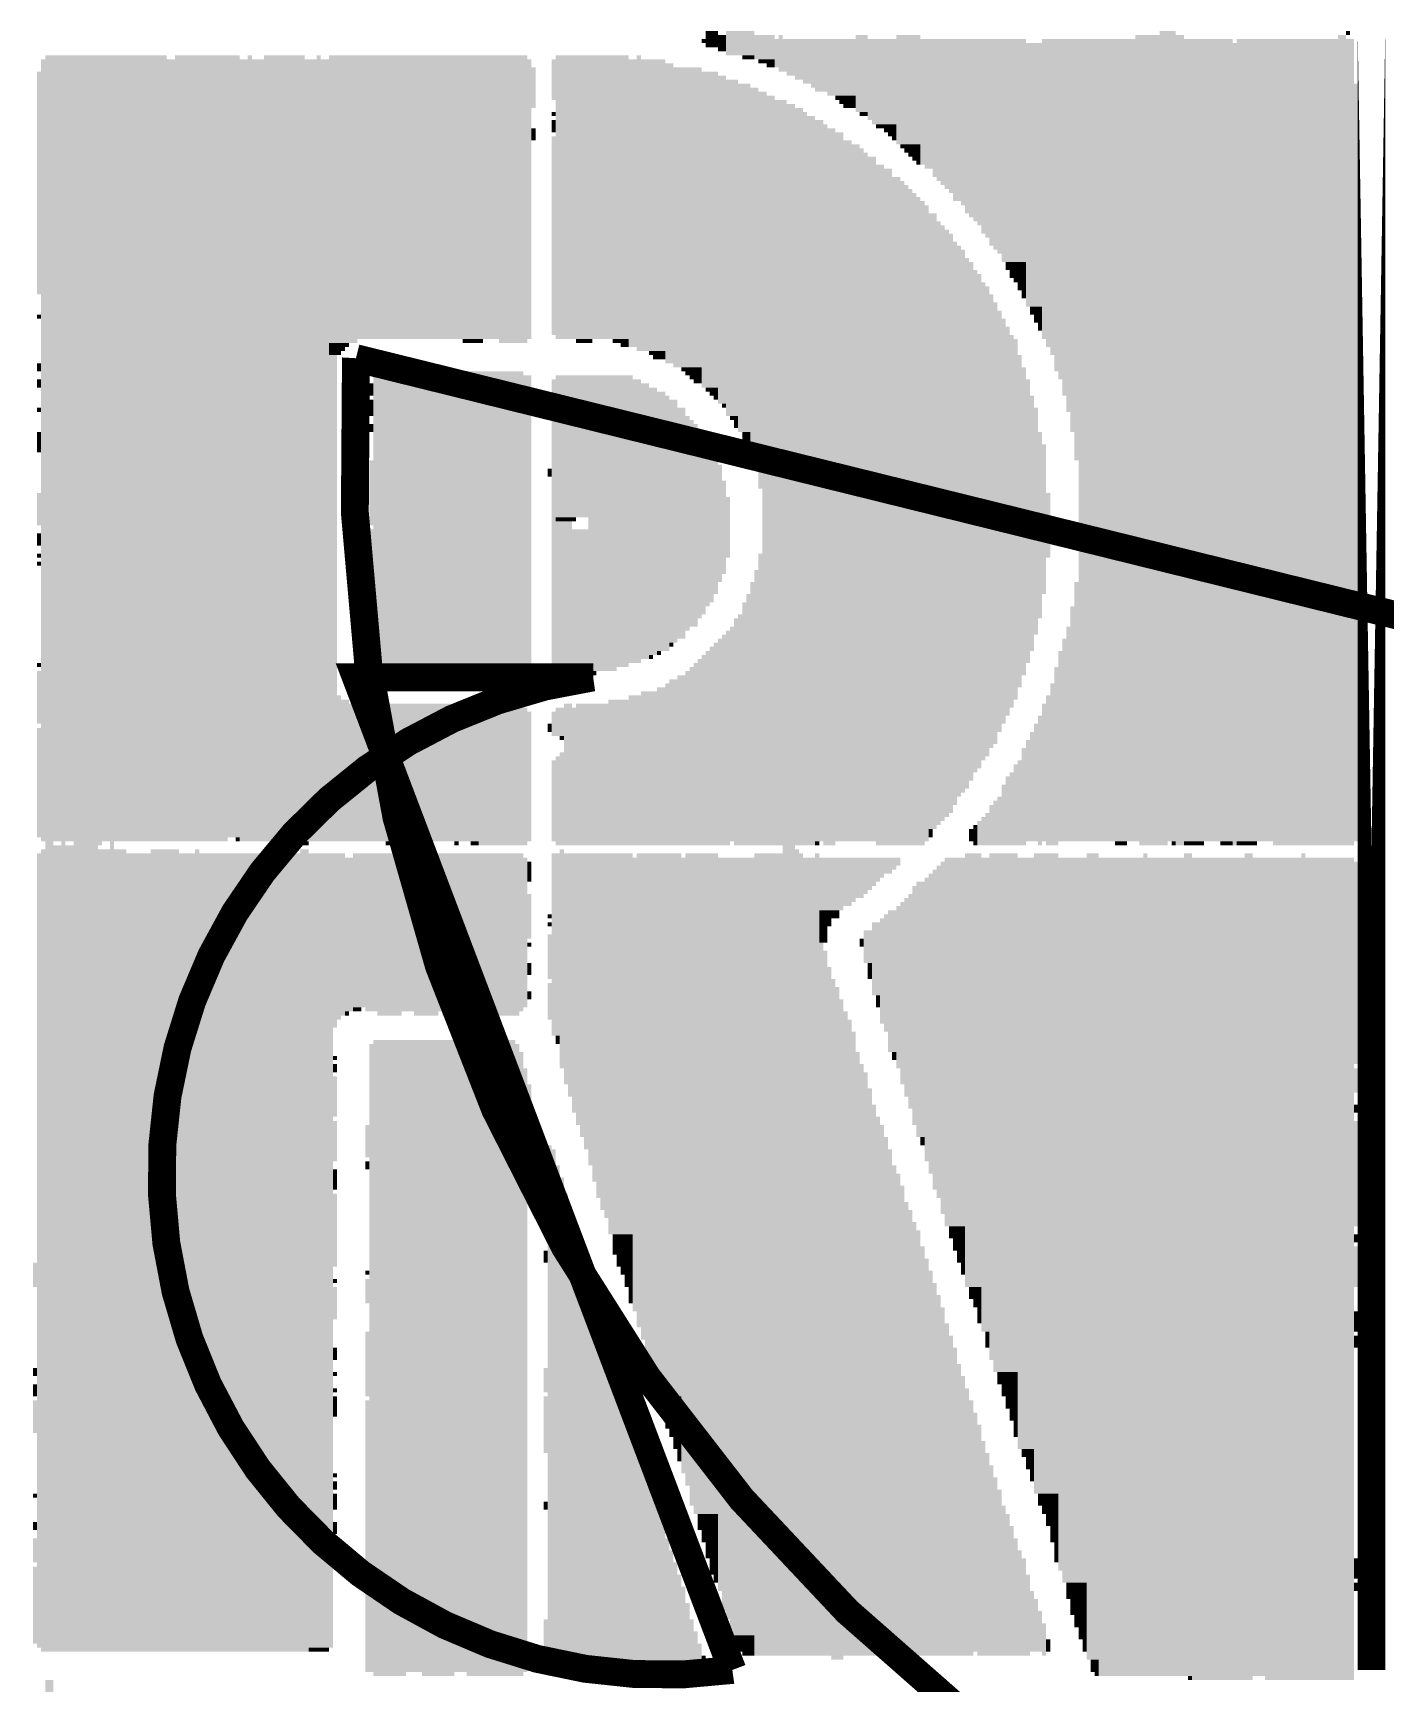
# Model space of a CAD drawing. Extents: x 0 to 19.7, y 0 to 11.
# Drawn here: x 5.816 to 8.24, y 3.776 to 6.735 of the extents above; entities that cross this region are included whole.
import ezdxf

# ---------------------------------------------------------------- set-up
doc = ezdxf.new("R2010")
doc.units = 0
doc.layers.get('0').update_dxf_attribs({"linetype": 'CONTINUOUS'})
doc.layers.add('1', color=1, linetype='CONTINUOUS')

# ---------------------------------------------------------------- blocks, each defined once
blk = doc.blocks.new('*U0')
at = {"color": 7}
for points in [[(966, 926), (967, 926), (966, 925), (967, 925)], [(967, 928), (970, 928), (967, 924), (970, 924)], [(970, 927), (972, 927), (970, 923), (972, 923)], [(972, 928), (979, 928), (972, 922), (979, 922)], [(979, 927), (984, 927), (979, 921), (984, 921)], [(984, 926), (985, 926), (984, 919), (985, 919)], [(985, 927), (986, 927), (985, 918), (986, 918)], [(986, 926), (1004, 926), (986, 918), (1004, 918)], [(1004, 927), (1007, 927), (1004, 908), (1007, 908)], [(1007, 926), (1014, 926), (1007, 906), (1014, 906)], [(1014, 927), (1020, 927), (1014, 900), (1020, 900)], [(1020, 926), (1046, 926), (1020, 895), (1046, 895)], [(1046, 925), (1050, 925), (1046, 860), (1050, 860)], [(1050, 926), (1073, 926), (1050, 852), (1073, 852)], [(1073, 927), (1079, 927), (1073, 728), (1079, 728)], [(1079, 928), (1083, 928), (1079, 728), (1083, 728)], [(1083, 927), (1085, 927), (1083, 727), (1085, 727)], [(1085, 926), (1097, 926), (1085, 728), (1097, 728)], [(1097, 925), (1098, 925), (1097, 727), (1098, 727)], [(1098, 926), (1123, 926), (1098, 728), (1123, 728)], [(1123, 927), (1125, 927), (1123, 727), (1125, 727)], [(1125, 928), (1126, 928), (1125, 927), (1126, 927)], [(1125, 926), (1127, 926), (1125, 727), (1127, 727)], [(803, 921), (804, 921), (803, 728), (804, 728)], [(804, 922), (834, 922), (804, 728), (834, 728)], [(834, 921), (836, 921), (834, 728), (836, 728)], [(836, 922), (852, 922), (836, 729), (852, 729)], [(852, 921), (854, 921), (852, 728), (854, 728)], [(854, 922), (855, 922), (854, 728), (855, 728)], [(855, 921), (858, 921), (855, 728), (858, 728)], [(858, 922), (868, 922), (858, 728), (868, 728)], [(868, 921), (871, 921), (868, 728), (871, 728)], [(871, 922), (872, 922), (871, 728), (872, 728)], [(872, 921), (874, 921), (872, 728), (874, 728)], [(874, 922), (923, 922), (874, 852), (923, 852)], [(923, 921), (924, 921), (923, 852), (924, 852)], [(929, 921), (930, 921), (929, 911), (930, 911)], [(930, 922), (948, 922), (930, 852), (948, 852)], [(948, 921), (950, 921), (948, 850), (950, 850)], [(950, 922), (951, 922), (950, 849), (951, 849)], [(951, 921), (957, 921), (951, 849), (957, 849)], [(976, 922), (979, 922), (976, 921), (979, 921)], [(980, 921), (984, 921), (980, 920), (984, 920)], [(802, 918), (803, 918), (802, 863), (803, 863)], [(924, 919), (925, 919), (924, 909), (925, 909)], [(957, 920), (959, 920), (957, 846), (959, 846)], [(959, 919), (966, 919), (959, 845), (966, 845)], [(966, 918), (970, 918), (966, 840), (970, 840)], [(970, 917), (972, 917), (970, 836), (972, 836)], [(982, 920), (984, 920), (982, 919), (984, 919)], [(987, 918), (1004, 918), (987, 917), (1004, 917)], [(989, 917), (1004, 917), (989, 916), (1004, 916)], [(972, 916), (975, 916), (972, 833), (975, 833)], [(975, 915), (978, 915), (975, 829), (978, 829)], [(978, 914), (980, 914), (978, 823), (980, 823)], [(980, 913), (982, 913), (980, 815), (982, 815)], [(991, 916), (1004, 916), (991, 915), (1004, 915)], [(993, 915), (1004, 915), (993, 914), (1004, 914)], [(994, 914), (1004, 914), (994, 913), (1004, 913)], [(997, 913), (1004, 913), (997, 912), (1004, 912)], [(1127, 915), (1128, 915), (1127, 728), (1128, 728)], [(982, 912), (984, 912), (982, 727), (984, 727)], [(984, 911), (987, 911), (984, 727), (987, 727)], [(987, 910), (989, 910), (987, 527), (989, 527)], [(989, 909), (991, 909), (989, 727), (991, 727)], [(999, 912), (1004, 912), (999, 911), (1004, 911)], [(1000, 911), (1004, 911), (1000, 910), (1004, 910)], [(1001, 910), (1004, 910), (1001, 909), (1004, 909)], [(929, 908), (930, 908), (929, 907), (930, 907)], [(929, 906), (930, 906), (929, 903), (930, 903)], [(991, 908), (992, 908), (991, 727), (992, 727)], [(992, 907), (994, 907), (992, 727), (994, 727)], [(994, 906), (996, 906), (994, 728), (996, 728)], [(996, 905), (997, 905), (996, 727), (997, 727)], [(1005, 908), (1007, 908), (1005, 907), (1007, 907)], [(1008, 906), (1014, 906), (1008, 905), (1014, 905)], [(1009, 905), (1014, 905), (1009, 904), (1014, 904)], [(924, 904), (925, 904), (924, 901), (925, 901)], [(929, 902), (930, 902), (929, 853), (930, 853)], [(997, 904), (999, 904), (997, 727), (999, 727)], [(999, 903), (1001, 903), (999, 728), (1001, 728)], [(1001, 901), (1003, 901), (1001, 728), (1003, 728)], [(1011, 904), (1014, 904), (1011, 903), (1014, 903)], [(1012, 903), (1014, 903), (1012, 902), (1014, 902)], [(1013, 902), (1014, 902), (1013, 901), (1014, 901)], [(1003, 900), (1005, 900), (1003, 728), (1005, 728)], [(1005, 899), (1006, 899), (1005, 728), (1006, 728)], [(1006, 898), (1007, 898), (1006, 728), (1007, 728)], [(1007, 897), (1009, 897), (1007, 728), (1009, 728)], [(1015, 900), (1020, 900), (1015, 899), (1020, 899)], [(1016, 899), (1020, 899), (1016, 898), (1020, 898)], [(1017, 898), (1020, 898), (1017, 897), (1020, 897)], [(1018, 897), (1020, 897), (1018, 896), (1020, 896)], [(1009, 895), (1011, 895), (1009, 727), (1011, 727)], [(1011, 894), (1013, 894), (1011, 727), (1013, 727)], [(1019, 896), (1020, 896), (1019, 895), (1020, 895)], [(1021, 895), (1046, 895), (1021, 894), (1046, 894)], [(1023, 894), (1046, 894), (1023, 892), (1046, 892)], [(1013, 892), (1015, 892), (1013, 727), (1015, 727)], [(1015, 891), (1016, 891), (1015, 727), (1016, 727)], [(1016, 890), (1017, 890), (1016, 727), (1017, 727)], [(1017, 889), (1018, 889), (1017, 727), (1018, 727)], [(1024, 892), (1046, 892), (1024, 891), (1046, 891)], [(1025, 891), (1046, 891), (1025, 890), (1046, 890)], [(1026, 890), (1046, 890), (1026, 889), (1046, 889)], [(1027, 889), (1046, 889), (1027, 888), (1046, 888)], [(1018, 888), (1019, 888), (1018, 727), (1019, 727)], [(1019, 887), (1020, 887), (1019, 727), (1020, 727)], [(1020, 886), (1021, 886), (1020, 727), (1021, 727)], [(1021, 885), (1022, 885), (1021, 728), (1022, 728)], [(1028, 888), (1046, 888), (1028, 886), (1046, 886)], [(1030, 886), (1046, 886), (1030, 885), (1046, 885)], [(1031, 885), (1046, 885), (1031, 883), (1046, 883)], [(1022, 883), (1024, 883), (1022, 731), (1024, 731)], [(1024, 881), (1025, 881), (1024, 732), (1025, 732)], [(1032, 883), (1046, 883), (1032, 882), (1046, 882)], [(1033, 882), (1046, 882), (1033, 881), (1046, 881)], [(1034, 881), (1046, 881), (1034, 880), (1046, 880)], [(1025, 880), (1026, 880), (1025, 733), (1026, 733)], [(1026, 879), (1027, 879), (1026, 734), (1027, 734)], [(1027, 878), (1028, 878), (1027, 735), (1028, 735)], [(1035, 880), (1046, 880), (1035, 878), (1046, 878)], [(1036, 878), (1046, 878), (1036, 877), (1046, 877)], [(1037, 877), (1046, 877), (1037, 875), (1046, 875)], [(1028, 876), (1029, 876), (1028, 737), (1029, 737)], [(1029, 875), (1030, 875), (1029, 739), (1030, 739)], [(1030, 874), (1031, 874), (1030, 740), (1031, 740)], [(1038, 875), (1046, 875), (1038, 874), (1046, 874)], [(1039, 874), (1046, 874), (1039, 873), (1046, 873)], [(1040, 873), (1046, 873), (1040, 871), (1046, 871)], [(1031, 872), (1032, 872), (1031, 741), (1032, 741)], [(1032, 871), (1033, 871), (1032, 743), (1033, 743)], [(1033, 869), (1034, 869), (1033, 745), (1034, 745)], [(1034, 868), (1035, 868), (1034, 746), (1035, 746)], [(1041, 871), (1046, 871), (1041, 869), (1046, 869)], [(1042, 869), (1046, 869), (1042, 867), (1046, 867)], [(1035, 866), (1036, 866), (1035, 748), (1036, 748)], [(1036, 865), (1037, 865), (1036, 749), (1037, 749)], [(1043, 867), (1046, 867), (1043, 866), (1046, 866)], [(1044, 866), (1046, 866), (1044, 864), (1046, 864)], [(1045, 864), (1046, 864), (1045, 862), (1046, 862)], [(1037, 863), (1038, 863), (1037, 751), (1038, 751)], [(1038, 861), (1039, 861), (1038, 752), (1039, 752)], [(1047, 860), (1050, 860), (1047, 858), (1050, 858)], [(802, 858), (803, 858), (802, 857), (803, 857)], [(1039, 859), (1040, 859), (1039, 755), (1040, 755)], [(1040, 857), (1041, 857), (1040, 757), (1041, 757)], [(1048, 858), (1050, 858), (1048, 856), (1050, 856)], [(1049, 856), (1050, 856), (1049, 854), (1050, 854)], [(874, 852), (881, 852), (874, 851), (881, 851)], [(907, 852), (912, 852), (907, 851), (912, 851)], [(916, 852), (923, 852), (916, 851), (923, 851)], [(935, 852), (939, 852), (935, 851), (939, 851)], [(944, 852), (948, 852), (944, 851), (948, 851)], [(1041, 855), (1042, 855), (1041, 759), (1042, 759)], [(1042, 853), (1043, 853), (1042, 761), (1043, 761)], [(1043, 852), (1044, 852), (1043, 763), (1044, 763)], [(1051, 852), (1073, 852), (1051, 850), (1073, 850)], [(874, 851), (879, 851), (874, 850), (879, 850)], [(874, 850), (878, 850), (874, 849), (878, 849)], [(874, 849), (877, 849), (874, 848), (877, 848)], [(874, 848), (876, 848), (874, 728), (876, 728)], [(946, 851), (948, 851), (946, 850), (948, 850)], [(953, 849), (957, 849), (953, 848), (957, 848)], [(954, 848), (957, 848), (954, 847), (957, 847)], [(1044, 848), (1045, 848), (1044, 766), (1045, 766)], [(1052, 850), (1073, 850), (1052, 848), (1073, 848)], [(1053, 848), (1073, 848), (1053, 844), (1073, 844)], [(802, 846), (803, 846), (802, 844), (803, 844)], [(888, 844), (922, 844), (888, 769), (922, 769)], [(961, 845), (966, 845), (961, 844), (966, 844)], [(962, 844), (966, 844), (962, 843), (966, 843)], [(1045, 845), (1046, 845), (1045, 769), (1046, 769)], [(1054, 844), (1073, 844), (1054, 842), (1073, 842)], [(802, 842), (803, 842), (802, 840), (803, 840)], [(884, 841), (885, 841), (884, 838), (885, 838)], [(885, 843), (888, 843), (885, 769), (888, 769)], [(922, 843), (924, 843), (922, 769), (924, 769)], [(929, 842), (930, 842), (929, 770), (930, 770)], [(930, 843), (949, 843), (930, 808), (949, 808)], [(949, 842), (951, 842), (949, 772), (951, 772)], [(951, 841), (953, 841), (951, 773), (953, 773)], [(953, 840), (955, 840), (953, 774), (955, 774)], [(963, 843), (966, 843), (963, 842), (966, 842)], [(964, 842), (966, 842), (964, 841), (966, 841)], [(967, 840), (970, 840), (967, 839), (970, 839)], [(1046, 842), (1047, 842), (1046, 772), (1047, 772)], [(1055, 842), (1073, 842), (1055, 838), (1073, 838)], [(884, 837), (885, 837), (884, 833), (885, 833)], [(955, 839), (957, 839), (955, 775), (957, 775)], [(957, 838), (958, 838), (957, 775), (958, 775)], [(958, 837), (960, 837), (958, 777), (960, 777)], [(968, 839), (970, 839), (968, 838), (970, 838)], [(969, 838), (970, 838), (969, 837), (970, 837)], [(971, 836), (972, 836), (971, 835), (972, 835)], [(1047, 838), (1048, 838), (1047, 775), (1048, 775)], [(1056, 838), (1073, 838), (1056, 834), (1073, 834)], [(802, 835), (803, 835), (802, 834), (803, 834)], [(960, 835), (962, 835), (960, 778), (962, 778)], [(962, 833), (963, 833), (962, 780), (963, 780)], [(963, 832), (964, 832), (963, 781), (964, 781)], [(973, 833), (975, 833), (973, 832), (975, 832)], [(974, 832), (975, 832), (974, 830), (975, 830)], [(1048, 835), (1049, 835), (1048, 779), (1049, 779)], [(1057, 834), (1073, 834), (1057, 829), (1073, 829)], [(802, 829), (803, 829), (802, 824), (803, 824)], [(884, 831), (885, 831), (884, 829), (885, 829)], [(964, 831), (965, 831), (964, 781), (965, 781)], [(965, 829), (966, 829), (965, 783), (966, 783)], [(966, 828), (967, 828), (966, 784), (967, 784)], [(976, 829), (978, 829), (976, 827), (978, 827)], [(1049, 829), (1050, 829), (1049, 783), (1050, 783)], [(1058, 829), (1073, 829), (1058, 822), (1073, 822)], [(967, 826), (968, 826), (967, 786), (968, 786)], [(968, 825), (969, 825), (968, 787), (969, 787)], [(977, 827), (978, 827), (977, 825), (978, 825)], [(1050, 826), (1051, 826), (1050, 789), (1051, 789)], [(884, 822), (885, 822), (884, 806), (885, 806)], [(928, 820), (929, 820), (928, 818), (929, 818)], [(969, 823), (970, 823), (969, 789), (970, 789)], [(970, 821), (971, 821), (970, 792), (971, 792)], [(979, 823), (980, 823), (979, 821), (980, 821)], [(1059, 822), (1073, 822), (1059, 728), (1073, 728)], [(971, 817), (972, 817), (971, 794), (972, 794)], [(981, 815), (982, 815), (981, 727), (982, 727)], [(802, 814), (803, 814), (802, 806), (803, 806)], [(972, 813), (973, 813), (972, 798), (973, 798)], [(1051, 814), (1052, 814), (1051, 798), (1052, 798)], [(930, 808), (935, 808), (930, 807), (935, 807)], [(930, 807), (934, 807), (930, 769), (934, 769)], [(938, 808), (949, 808), (938, 772), (949, 772)], [(802, 804), (803, 804), (802, 801), (803, 801)], [(884, 805), (885, 805), (884, 771), (885, 771)], [(934, 805), (938, 805), (934, 769), (938, 769)], [(802, 799), (803, 799), (802, 798), (803, 798)], [(980, 799), (981, 799), (980, 727), (981, 727)], [(802, 797), (803, 797), (802, 796), (803, 796)], [(979, 795), (980, 795), (979, 727), (980, 727)], [(978, 792), (979, 792), (978, 727), (979, 727)], [(1058, 792), (1059, 792), (1058, 728), (1059, 728)], [(976, 787), (977, 787), (976, 727), (977, 727)], [(977, 789), (978, 789), (977, 727), (978, 727)], [(974, 783), (975, 783), (974, 727), (975, 727)], [(975, 784), (976, 784), (975, 727), (976, 727)], [(1057, 786), (1058, 786), (1057, 728), (1058, 728)], [(971, 779), (972, 779), (971, 727), (972, 727)], [(972, 780), (973, 780), (972, 727), (973, 727)], [(973, 781), (974, 781), (973, 728), (974, 728)], [(1056, 781), (1057, 781), (1056, 728), (1057, 728)], [(955, 775), (956, 775), (955, 774), (956, 774)], [(958, 777), (959, 777), (958, 776), (959, 776)], [(967, 775), (968, 775), (967, 727), (968, 727)], [(968, 776), (969, 776), (968, 727), (969, 727)], [(969, 777), (970, 777), (969, 727), (970, 727)], [(970, 778), (971, 778), (970, 727), (971, 727)], [(1054, 775), (1055, 775), (1054, 728), (1055, 728)], [(1055, 778), (1056, 778), (1055, 728), (1056, 728)], [(802, 772), (803, 772), (802, 771), (803, 771)], [(938, 772), (948, 772), (938, 771), (948, 771)], [(938, 771), (945, 771), (938, 770), (945, 770)], [(953, 774), (954, 774), (953, 773), (954, 773)], [(963, 771), (964, 771), (963, 727), (964, 727)], [(964, 772), (965, 772), (964, 727), (965, 727)], [(965, 773), (966, 773), (965, 727), (966, 727)], [(966, 774), (967, 774), (966, 727), (967, 727)], [(1053, 771), (1054, 771), (1053, 727), (1054, 727)], [(802, 770), (803, 770), (802, 757), (803, 757)], [(918, 769), (920, 769), (918, 768), (920, 768)], [(932, 769), (933, 769), (932, 768), (933, 768)], [(938, 770), (940, 770), (938, 769), (940, 769)], [(957, 767), (958, 767), (957, 727), (958, 727)], [(958, 768), (960, 768), (958, 727), (960, 727)], [(960, 769), (962, 769), (960, 727), (962, 727)], [(962, 770), (963, 770), (962, 727), (963, 727)], [(1052, 767), (1053, 767), (1052, 727), (1053, 727)], [(876, 764), (877, 764), (876, 728), (877, 728)], [(877, 763), (879, 763), (877, 728), (879, 728)], [(879, 762), (881, 762), (879, 728), (881, 728)], [(884, 762), (904, 762), (884, 728), (904, 728)], [(905, 762), (911, 762), (905, 728), (911, 728)], [(913, 762), (922, 762), (913, 727), (922, 727)], [(932, 762), (934, 762), (932, 727), (934, 727)], [(935, 762), (943, 762), (935, 727), (943, 727)], [(943, 763), (948, 763), (943, 727), (948, 727)], [(948, 764), (951, 764), (948, 727), (951, 727)], [(951, 765), (955, 765), (951, 727), (955, 727)], [(955, 766), (957, 766), (955, 727), (957, 727)], [(1050, 762), (1051, 762), (1050, 728), (1051, 728)], [(1051, 764), (1052, 764), (1051, 727), (1052, 727)], [(881, 761), (884, 761), (881, 728), (884, 728)], [(904, 761), (905, 761), (904, 728), (905, 728)], [(911, 761), (913, 761), (911, 727), (913, 727)], [(922, 761), (923, 761), (922, 727), (923, 727)], [(923, 760), (924, 760), (923, 728), (924, 728)], [(929, 760), (930, 760), (929, 754), (930, 754)], [(930, 761), (932, 761), (930, 754), (932, 754)], [(934, 761), (935, 761), (934, 727), (935, 727)], [(1049, 759), (1050, 759), (1049, 727), (1050, 727)], [(802, 756), (803, 756), (802, 729), (803, 729)], [(928, 757), (929, 757), (928, 755), (929, 755)], [(931, 754), (932, 754), (931, 753), (932, 753)], [(1047, 755), (1048, 755), (1047, 728), (1048, 728)], [(1048, 757), (1049, 757), (1048, 728), (1049, 728)], [(931, 750), (932, 750), (931, 727), (932, 727)], [(1045, 751), (1046, 751), (1045, 727), (1046, 727)], [(1046, 753), (1047, 753), (1046, 728), (1047, 728)], [(929, 748), (930, 748), (929, 728), (930, 728)], [(930, 749), (931, 749), (930, 727), (931, 727)], [(1043, 747), (1044, 747), (1043, 727), (1044, 727)], [(1044, 748), (1045, 748), (1044, 727), (1045, 727)], [(1040, 742), (1041, 742), (1040, 727), (1041, 727)], [(1041, 744), (1042, 744), (1041, 727), (1042, 727)], [(1042, 745), (1043, 745), (1042, 727), (1043, 727)], [(1038, 738), (1039, 738), (1038, 727), (1039, 727)], [(1039, 739), (1040, 739), (1039, 727), (1040, 727)], [(1035, 734), (1036, 734), (1035, 727), (1036, 727)], [(1036, 735), (1037, 735), (1036, 727), (1037, 727)], [(1037, 737), (1038, 737), (1037, 727), (1038, 727)], [(1022, 731), (1023, 731), (1022, 729), (1023, 729)], [(1032, 731), (1033, 731), (1032, 728), (1033, 728)], [(1033, 732), (1034, 732), (1033, 727), (1034, 727)], [(1034, 733), (1035, 733), (1034, 727), (1035, 727)], [(803, 726), (804, 726), (803, 528), (804, 528)], [(804, 728), (806, 728), (804, 528), (806, 528)], [(806, 727), (808, 727), (806, 528), (808, 528)], [(808, 728), (809, 728), (808, 528), (809, 528)], [(809, 727), (817, 727), (809, 528), (817, 528)], [(811, 728), (818, 728), (811, 727), (818, 727)], [(817, 726), (820, 726), (817, 528), (820, 528)], [(820, 728), (821, 728), (820, 528), (821, 528)], [(821, 726), (824, 726), (821, 528), (824, 528)], [(830, 726), (837, 726), (830, 528), (837, 528)], [(836, 729), (849, 729), (836, 728), (849, 728)], [(841, 726), (842, 726), (841, 528), (842, 528)], [(851, 729), (852, 729), (851, 728), (852, 728)], [(867, 728), (869, 728), (867, 727), (869, 727)], [(867, 726), (869, 726), (867, 528), (869, 528)], [(888, 728), (889, 728), (888, 727), (889, 727)], [(905, 728), (906, 728), (905, 727), (906, 727)], [(909, 728), (911, 728), (909, 727), (911, 727)], [(931, 726), (932, 726), (931, 672), (932, 672)], [(986, 727), (987, 727), (986, 527), (987, 527)], [(989, 726), (990, 726), (989, 527), (990, 527)], [(994, 728), (995, 728), (994, 727), (995, 727)], [(1068, 728), (1071, 728), (1068, 727), (1071, 727)], [(1074, 728), (1081, 728), (1074, 727), (1081, 727)], [(1082, 728), (1083, 728), (1082, 727), (1083, 727)], [(1085, 728), (1090, 728), (1085, 727), (1090, 727)], [(1094, 728), (1097, 728), (1094, 727), (1097, 727)], [(1098, 728), (1103, 728), (1098, 727), (1103, 727)], [(1107, 728), (1123, 728), (1107, 727), (1123, 727)], [(802, 725), (803, 725), (802, 529), (803, 529)], [(824, 725), (830, 725), (824, 528), (830, 528)], [(837, 725), (841, 725), (837, 528), (841, 528)], [(842, 725), (867, 725), (842, 528), (867, 528)], [(869, 725), (878, 725), (869, 685), (878, 685)], [(878, 724), (880, 724), (878, 686), (880, 686)], [(880, 725), (922, 725), (880, 687), (922, 687)], [(922, 724), (923, 724), (922, 687), (923, 687)], [(923, 723), (924, 723), (923, 718), (924, 718)], [(929, 725), (931, 725), (929, 680), (931, 680)], [(932, 725), (949, 725), (932, 668), (949, 668)], [(949, 724), (950, 724), (949, 612), (950, 612)], [(950, 725), (961, 725), (950, 608), (961, 608)], [(961, 724), (962, 724), (961, 572), (962, 572)], [(962, 725), (970, 725), (962, 569), (970, 569)], [(970, 724), (979, 724), (970, 543), (979, 543)], [(979, 725), (986, 725), (979, 527), (986, 527)], [(990, 725), (991, 725), (990, 527), (991, 527)], [(991, 724), (994, 724), (991, 527), (994, 527)], [(994, 725), (995, 725), (994, 527), (995, 527)], [(995, 724), (1015, 724), (995, 722), (1015, 722)], [(995, 722), (1014, 722), (995, 721), (1014, 721)], [(1024, 722), (1025, 722), (1024, 640), (1025, 640)], [(1025, 723), (1026, 723), (1025, 636), (1026, 636)], [(1026, 724), (1031, 724), (1026, 633), (1031, 633)], [(1031, 725), (1035, 725), (1031, 618), (1035, 618)], [(1035, 724), (1037, 724), (1035, 607), (1037, 607)], [(1037, 725), (1044, 725), (1037, 600), (1044, 600)], [(1044, 724), (1048, 724), (1044, 578), (1048, 578)], [(1048, 725), (1054, 725), (1048, 567), (1054, 567)], [(1054, 724), (1061, 724), (1054, 548), (1061, 548)], [(1061, 725), (1064, 725), (1061, 526), (1064, 526)], [(1064, 724), (1075, 724), (1064, 522), (1075, 522)], [(1075, 725), (1076, 725), (1075, 522), (1076, 522)], [(1076, 724), (1085, 724), (1076, 522), (1085, 522)], [(1085, 725), (1087, 725), (1085, 522), (1087, 522)], [(1087, 724), (1100, 724), (1087, 521), (1100, 521)], [(1100, 725), (1102, 725), (1100, 521), (1102, 521)], [(1102, 724), (1114, 724), (1102, 522), (1114, 522)], [(1114, 725), (1115, 725), (1114, 521), (1115, 521)], [(1115, 724), (1127, 724), (1115, 521), (1127, 521)], [(1127, 723), (1128, 723), (1127, 673), (1128, 673)], [(995, 721), (1013, 721), (995, 720), (1013, 720)], [(995, 720), (1011, 720), (995, 719), (1011, 719)], [(995, 719), (1010, 719), (995, 718), (1010, 718)], [(995, 718), (1009, 718), (995, 717), (1009, 717)], [(1019, 718), (1021, 718), (1019, 655), (1021, 655)], [(1021, 719), (1022, 719), (1021, 649), (1022, 649)], [(1022, 720), (1023, 720), (1022, 646), (1023, 646)], [(1023, 721), (1024, 721), (1023, 642), (1024, 642)], [(923, 715), (924, 715), (923, 704), (924, 704)], [(995, 717), (1008, 717), (995, 716), (1008, 716)], [(995, 716), (1007, 716), (995, 715), (1007, 715)], [(995, 715), (1006, 715), (995, 714), (1006, 714)], [(995, 714), (1004, 714), (995, 713), (1004, 713)], [(1016, 714), (1017, 714), (1016, 665), (1017, 665)], [(1017, 715), (1018, 715), (1017, 662), (1018, 662)], [(1018, 717), (1019, 717), (1018, 658), (1019, 658)], [(928, 710), (929, 710), (928, 709), (929, 709)], [(995, 713), (1003, 713), (995, 712), (1003, 712)], [(995, 712), (1001, 712), (995, 711), (1001, 711)], [(995, 711), (1000, 711), (995, 709), (1000, 709)], [(1011, 710), (1012, 710), (1011, 681), (1012, 681)], [(1012, 711), (1014, 711), (1012, 676), (1014, 676)], [(1014, 712), (1015, 712), (1014, 672), (1015, 672)], [(1015, 713), (1016, 713), (1015, 668), (1016, 668)], [(928, 708), (929, 708), (928, 707), (929, 707)], [(928, 705), (929, 705), (928, 694), (929, 694)], [(995, 709), (998, 709), (995, 707), (998, 707)], [(995, 707), (997, 707), (995, 703), (997, 703)], [(1006, 706), (1008, 706), (1006, 698), (1008, 698)], [(1008, 708), (1010, 708), (1008, 690), (1010, 690)], [(1010, 709), (1011, 709), (1010, 683), (1011, 683)], [(923, 703), (924, 703), (923, 702), (924, 702)], [(995, 703), (996, 703), (995, 527), (996, 527)], [(996, 701), (997, 701), (996, 527), (997, 527)], [(1005, 704), (1006, 704), (1005, 702), (1006, 702)], [(923, 698), (924, 698), (923, 695), (924, 695)], [(997, 697), (998, 697), (997, 527), (998, 527)], [(1007, 698), (1008, 698), (1007, 694), (1008, 694)], [(928, 693), (929, 693), (928, 684), (929, 684)], [(998, 694), (999, 694), (998, 526), (999, 526)], [(923, 691), (924, 691), (923, 689), (924, 689)], [(999, 692), (1000, 692), (999, 526), (1000, 526)], [(1000, 689), (1001, 689), (1000, 526), (1001, 526)], [(1009, 690), (1010, 690), (1009, 687), (1010, 687)], [(869, 685), (877, 685), (869, 684), (877, 684)], [(878, 686), (879, 686), (878, 685), (879, 685)], [(880, 687), (882, 687), (880, 686), (882, 686)], [(883, 687), (922, 687), (883, 686), (922, 686)], [(886, 686), (892, 686), (886, 685), (892, 685)], [(895, 686), (901, 686), (895, 685), (901, 685)], [(902, 686), (921, 686), (902, 685), (921, 685)], [(1001, 686), (1002, 686), (1001, 527), (1002, 527)], [(869, 684), (876, 684), (869, 682), (876, 682)], [(869, 682), (875, 682), (869, 529), (875, 529)], [(1002, 684), (1003, 684), (1002, 527), (1003, 527)], [(1003, 681), (1004, 681), (1003, 527), (1004, 527)], [(884, 678), (885, 678), (884, 523), (885, 523)], [(885, 679), (920, 679), (885, 523), (920, 523)], [(920, 678), (921, 678), (920, 522), (921, 522)], [(930, 680), (931, 680), (930, 678), (931, 678)], [(875, 675), (876, 675), (875, 674), (876, 674)], [(875, 673), (876, 673), (875, 671), (876, 671)], [(921, 676), (922, 676), (921, 522), (922, 522)], [(1004, 676), (1005, 676), (1004, 527), (1005, 527)], [(1005, 673), (1006, 673), (1005, 527), (1006, 527)], [(1013, 676), (1014, 676), (1013, 674), (1014, 674)], [(875, 670), (876, 670), (875, 660), (876, 660)], [(922, 672), (923, 672), (922, 523), (923, 523)], [(1006, 671), (1007, 671), (1006, 527), (1007, 527)], [(1127, 672), (1128, 672), (1127, 666), (1128, 666)], [(923, 668), (924, 668), (923, 646), (924, 646)], [(933, 668), (949, 668), (933, 665), (949, 665)], [(934, 665), (949, 665), (934, 661), (949, 661)], [(1007, 667), (1008, 667), (1007, 527), (1008, 527)], [(935, 661), (949, 661), (935, 658), (949, 658)], [(1008, 663), (1009, 663), (1008, 527), (1009, 527)], [(1127, 663), (1128, 663), (1127, 661), (1128, 661)], [(875, 659), (876, 659), (875, 649), (876, 649)], [(883, 658), (884, 658), (883, 650), (884, 650)], [(936, 658), (949, 658), (936, 655), (949, 655)], [(1009, 660), (1010, 660), (1009, 527), (1010, 527)], [(1010, 658), (1011, 658), (1010, 527), (1011, 527)], [(1127, 659), (1128, 659), (1127, 633), (1128, 633)], [(928, 653), (929, 653), (928, 522), (929, 522)], [(929, 652), (930, 652), (929, 522), (930, 522)], [(937, 655), (949, 655), (937, 652), (949, 652)], [(938, 652), (949, 652), (938, 648), (949, 648)], [(1011, 655), (1012, 655), (1011, 527), (1012, 527)], [(1012, 652), (1013, 652), (1012, 527), (1013, 527)], [(1020, 655), (1021, 655), (1020, 653), (1021, 653)], [(883, 649), (884, 649), (883, 647), (884, 647)], [(930, 648), (931, 648), (930, 522), (931, 522)], [(939, 648), (949, 648), (939, 644), (949, 644)], [(1013, 648), (1014, 648), (1013, 527), (1014, 527)], [(875, 647), (876, 647), (875, 642), (876, 642)], [(931, 645), (932, 645), (931, 522), (932, 522)], [(940, 644), (949, 644), (940, 640), (949, 640)], [(1014, 646), (1015, 646), (1014, 527), (1015, 527)], [(875, 641), (876, 641), (875, 623), (876, 623)], [(932, 641), (933, 641), (932, 522), (933, 522)], [(941, 640), (949, 640), (941, 637), (949, 637)], [(1015, 643), (1016, 643), (1015, 527), (1016, 527)], [(933, 638), (934, 638), (933, 522), (934, 522)], [(942, 637), (949, 637), (942, 635), (949, 635)], [(1016, 639), (1017, 639), (1016, 527), (1017, 527)], [(1017, 637), (1018, 637), (1017, 527), (1018, 527)], [(934, 635), (935, 635), (934, 522), (935, 522)], [(935, 632), (936, 632), (935, 522), (936, 522)], [(943, 635), (949, 635), (943, 631), (949, 631)], [(1018, 634), (1019, 634), (1018, 527), (1019, 527)], [(1019, 632), (1020, 632), (1019, 527), (1020, 527)], [(1027, 633), (1031, 633), (1027, 630), (1031, 630)], [(944, 631), (949, 631), (944, 626), (949, 626)], [(1020, 628), (1021, 628), (1020, 527), (1021, 527)], [(1028, 630), (1031, 630), (1028, 627), (1031, 627)], [(1127, 631), (1128, 631), (1127, 629), (1128, 629)], [(1127, 628), (1128, 628), (1127, 618), (1128, 618)], [(801, 624), (802, 624), (801, 618), (802, 618)], [(927, 627), (928, 627), (927, 624), (928, 624)], [(936, 627), (937, 627), (936, 521), (937, 521)], [(937, 624), (938, 624), (937, 521), (938, 521)], [(945, 626), (949, 626), (945, 623), (949, 623)], [(1021, 625), (1022, 625), (1021, 527), (1022, 527)], [(1029, 627), (1031, 627), (1029, 624), (1031, 624)], [(1030, 624), (1031, 624), (1030, 621), (1031, 621)], [(875, 620), (876, 620), (875, 619), (876, 619)], [(883, 622), (884, 622), (883, 621), (884, 621)], [(883, 620), (884, 620), (883, 614), (884, 614)], [(938, 620), (939, 620), (938, 522), (939, 522)], [(946, 623), (949, 623), (946, 621), (949, 621)], [(947, 621), (949, 621), (947, 618), (949, 618)], [(1022, 622), (1023, 622), (1022, 527), (1023, 527)], [(875, 618), (876, 618), (875, 610), (876, 610)], [(939, 617), (940, 617), (939, 522), (940, 522)], [(940, 616), (941, 616), (940, 522), (941, 522)], [(948, 618), (949, 618), (948, 614), (949, 614)], [(1023, 619), (1024, 619), (1023, 527), (1024, 527)], [(1024, 616), (1025, 616), (1024, 527), (1025, 527)], [(1032, 618), (1035, 618), (1032, 615), (1035, 615)], [(1025, 613), (1026, 613), (1025, 527), (1026, 527)], [(1033, 615), (1035, 615), (1033, 613), (1035, 613)], [(1034, 613), (1035, 613), (1034, 609), (1035, 609)], [(1127, 612), (1128, 612), (1127, 607), (1128, 607)], [(941, 610), (942, 610), (941, 522), (942, 522)], [(951, 608), (961, 608), (951, 605), (961, 605)], [(1026, 609), (1027, 609), (1026, 527), (1027, 527)], [(883, 607), (884, 607), (883, 591), (884, 591)], [(942, 607), (943, 607), (942, 522), (943, 522)], [(952, 605), (961, 605), (952, 601), (961, 601)], [(1027, 606), (1028, 606), (1027, 527), (1028, 527)], [(1036, 607), (1037, 607), (1036, 603), (1037, 603)], [(1127, 606), (1128, 606), (1127, 603), (1128, 603)], [(875, 603), (876, 603), (875, 600), (876, 600)], [(943, 603), (944, 603), (943, 522), (944, 522)], [(944, 600), (945, 600), (944, 522), (945, 522)], [(953, 601), (961, 601), (953, 598), (961, 598)], [(1028, 603), (1029, 603), (1028, 527), (1029, 527)], [(1038, 600), (1044, 600), (1038, 597), (1044, 597)], [(801, 598), (802, 598), (801, 596), (802, 596)], [(875, 597), (876, 597), (875, 596), (876, 596)], [(927, 598), (928, 598), (927, 592), (928, 592)], [(945, 597), (946, 597), (945, 522), (946, 522)], [(954, 598), (961, 598), (954, 595), (961, 595)], [(955, 595), (961, 595), (955, 591), (961, 591)], [(1029, 599), (1030, 599), (1029, 527), (1030, 527)], [(1030, 596), (1031, 596), (1030, 527), (1031, 527)], [(1039, 597), (1044, 597), (1039, 594), (1044, 594)], [(801, 594), (802, 594), (801, 591), (802, 591)], [(875, 593), (876, 593), (875, 592), (876, 592)], [(875, 591), (876, 591), (875, 586), (876, 586)], [(927, 591), (928, 591), (927, 577), (928, 577)], [(946, 594), (947, 594), (946, 522), (947, 522)], [(947, 591), (948, 591), (947, 522), (948, 522)], [(956, 591), (961, 591), (956, 587), (961, 587)], [(1031, 593), (1032, 593), (1031, 527), (1032, 527)], [(1040, 594), (1044, 594), (1040, 591), (1044, 591)], [(1041, 591), (1044, 591), (1041, 588), (1044, 588)], [(801, 590), (802, 590), (801, 582), (802, 582)], [(883, 590), (884, 590), (883, 523), (884, 523)], [(948, 588), (949, 588), (948, 522), (949, 522)], [(957, 587), (961, 587), (957, 583), (961, 583)], [(1032, 590), (1033, 590), (1032, 527), (1033, 527)], [(1033, 587), (1034, 587), (1033, 528), (1034, 528)], [(1042, 588), (1044, 588), (1042, 585), (1044, 585)], [(949, 585), (950, 585), (949, 522), (950, 522)], [(958, 583), (961, 583), (958, 581), (961, 581)], [(1034, 584), (1035, 584), (1034, 527), (1035, 527)], [(1043, 585), (1044, 585), (1043, 581), (1044, 581)], [(950, 581), (951, 581), (950, 522), (951, 522)], [(959, 581), (961, 581), (959, 578), (961, 578)], [(1035, 580), (1036, 580), (1035, 527), (1036, 527)], [(951, 577), (952, 577), (951, 522), (952, 522)], [(960, 578), (961, 578), (960, 575), (961, 575)], [(1036, 577), (1037, 577), (1036, 527), (1037, 527)], [(1045, 578), (1048, 578), (1045, 576), (1048, 576)], [(1046, 576), (1048, 576), (1046, 573), (1048, 573)], [(875, 572), (876, 572), (875, 571), (876, 571)], [(952, 574), (953, 574), (952, 522), (953, 522)], [(1037, 574), (1038, 574), (1037, 527), (1038, 527)], [(1038, 571), (1039, 571), (1038, 527), (1039, 527)], [(1047, 573), (1048, 573), (1047, 570), (1048, 570)], [(801, 567), (802, 567), (801, 566), (802, 566)], [(875, 570), (876, 570), (875, 568), (876, 568)], [(875, 567), (876, 567), (875, 563), (876, 563)], [(953, 570), (954, 570), (953, 522), (954, 522)], [(954, 567), (955, 567), (954, 522), (955, 522)], [(963, 569), (970, 569), (963, 564), (970, 564)], [(1039, 568), (1040, 568), (1039, 527), (1040, 527)], [(1049, 567), (1054, 567), (1049, 564), (1054, 564)], [(927, 565), (928, 565), (927, 563), (928, 563)], [(955, 565), (956, 565), (955, 522), (956, 522)], [(964, 564), (970, 564), (964, 562), (970, 562)], [(1040, 564), (1041, 564), (1040, 527), (1041, 527)], [(1050, 564), (1054, 564), (1050, 562), (1054, 562)], [(801, 560), (802, 560), (801, 558), (802, 558)], [(875, 560), (876, 560), (875, 557), (876, 557)], [(956, 560), (957, 560), (956, 522), (957, 522)], [(965, 562), (970, 562), (965, 558), (970, 558)], [(1041, 562), (1042, 562), (1041, 527), (1042, 527)], [(1042, 559), (1043, 559), (1042, 527), (1043, 527)], [(1051, 562), (1054, 562), (1051, 559), (1054, 559)], [(1052, 559), (1054, 559), (1052, 555), (1054, 555)], [(801, 556), (802, 556), (801, 550), (802, 550)], [(957, 556), (958, 556), (957, 522), (958, 522)], [(966, 558), (970, 558), (966, 555), (970, 555)], [(967, 555), (970, 555), (967, 551), (970, 551)], [(1043, 556), (1044, 556), (1043, 527), (1044, 527)], [(1053, 555), (1054, 555), (1053, 550), (1054, 550)], [(958, 553), (959, 553), (958, 522), (959, 522)], [(968, 551), (970, 551), (968, 547), (970, 547)], [(1044, 553), (1045, 553), (1044, 527), (1045, 527)], [(1045, 551), (1046, 551), (1045, 527), (1046, 527)], [(1127, 551), (1128, 551), (1127, 546), (1128, 546)], [(801, 549), (802, 549), (801, 530), (802, 530)], [(959, 550), (960, 550), (959, 522), (960, 522)], [(960, 547), (961, 547), (960, 522), (961, 522)], [(969, 547), (970, 547), (969, 545), (970, 545)], [(1046, 547), (1047, 547), (1046, 527), (1047, 527)], [(1055, 548), (1061, 548), (1055, 545), (1061, 545)], [(961, 544), (962, 544), (961, 522), (962, 522)], [(971, 543), (979, 543), (971, 538), (979, 538)], [(1047, 543), (1048, 543), (1047, 528), (1048, 528)], [(1056, 545), (1061, 545), (1056, 541), (1061, 541)], [(1127, 545), (1128, 545), (1127, 543), (1128, 543)], [(962, 540), (963, 540), (962, 522), (963, 522)], [(972, 538), (979, 538), (972, 536), (979, 536)], [(1048, 541), (1049, 541), (1048, 528), (1049, 528)], [(1049, 538), (1050, 538), (1049, 528), (1050, 528)], [(1057, 541), (1061, 541), (1057, 537), (1061, 537)], [(927, 536), (928, 536), (927, 523), (928, 523)], [(963, 536), (964, 536), (963, 522), (964, 522)], [(973, 536), (979, 536), (973, 532), (979, 532)], [(1050, 535), (1051, 535), (1050, 527), (1051, 527)], [(1058, 537), (1061, 537), (1058, 534), (1061, 534)], [(1059, 534), (1061, 534), (1059, 531), (1061, 531)], [(964, 533), (965, 533), (964, 522), (965, 522)], [(965, 530), (966, 530), (965, 522), (966, 522)], [(974, 532), (979, 532), (974, 529), (979, 529)], [(1051, 531), (1052, 531), (1051, 528), (1052, 528)], [(1060, 531), (1061, 531), (1060, 528), (1061, 528)], [(869, 529), (874, 529), (869, 528), (874, 528)], [(966, 527), (967, 527), (966, 522), (967, 522)], [(975, 529), (979, 529), (975, 528), (979, 528)], [(976, 528), (979, 528), (976, 527), (979, 527)], [(1062, 526), (1064, 526), (1062, 523), (1064, 523)], [(885, 523), (893, 523), (885, 522), (893, 522)], [(897, 523), (905, 523), (897, 522), (905, 522)], [(908, 523), (920, 523), (908, 522), (920, 522)], [(1063, 523), (1064, 523), (1063, 522), (1064, 522)], [(1086, 522), (1087, 522), (1086, 521), (1087, 521)], [(1105, 522), (1114, 522), (1105, 521), (1114, 521)], [(804, 521), (806, 521), (804, 351), (806, 351)]]:
    blk.add_solid(points, dxfattribs=at)

msp = doc.modelspace()

# ---------------------------------------------------------------- linework, layer by layer
at = {"layer": '1', "const_width": 0.05}
msp.add_lwpolyline([(8.214532486087485, 6.751944276575326), (8.214532486087485, 3.801022182955126)], close=True, dxfattribs=at)
for points in [[(6.39484162408957, 6.151944276575327), (12.19375590872396, 4.718835927503892), (12.19375590872396, 5.834130532026561, -1)], [(7.069283608489732, 3.801022182955128), (6.394841624089571, 5.579988105503165), (6.81993233925683, 5.579988105503165, 1)]]:
    msp.add_lwpolyline(points, format="xyb", close=True, dxfattribs=at)

# ---------------------------------------------------------------- block references
at = {"xscale": 0.007261200278071202, "yscale": 0.007261200278071202, "zscale": 0.007261200278071202}
msp.add_blockref('*U0', (0, 0), dxfattribs=at)

doc.saveas('drawing.dxf')
